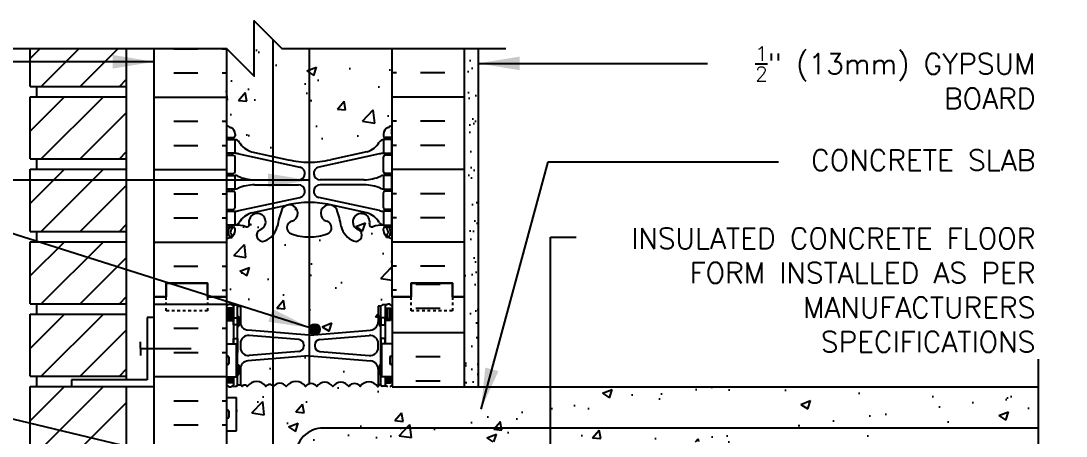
# Model space of a CAD drawing. Header units: inches. Extents: x 167 to 224.4, y 24.7 to 96.9.
# Drawn here: x 186.48 to 224.38, y 81.85 to 96.89 of the extents above; entities that cross this region are included whole.
import ezdxf

# ---------------------------------------------------------------- set-up
doc = ezdxf.new("R2010")
doc.units = ezdxf.units.IN
doc.header["$LTSCALE"] = 0.5
doc.header["$MEASUREMENT"] = 0
doc.linetypes.add('DASHED2', pattern=[0.375, 0.25, -0.125])
for name, color, linetype in [('HATCH', 12, 'Continuous'), ('line25', 2, 'Continuous'), ('LINE3', 3, 'Continuous'), ('LINE50', 5, 'Continuous'), ('LINE9', 9, 'Continuous'), ('TEXT', 4, 'Continuous'), ('Web_Edge', 9, 'Continuous')]:
    doc.layers.add(name, color=color, linetype=linetype)
doc.styles.add('DIM', font='romans.shx', dxfattribs={"width": 0.7})
doc.styles.add('ROMANS', font='romans.shx', dxfattribs={"height": 0.75})
doc.styles.get("Standard").update_dxf_attribs({"font": 'romans.shx', "height": 0.75})
doc.linetypes.add('STEEL', pattern='A,0.5,-0.2,["X",Standard,S=0.1,R=0,X=-0.1,Y=-0.05],-0.1', length=0.8)
doc.dimstyles.new('ext_8', dxfattribs={"dimscale": 8, "dimtxt": 0.09375, "dimasz": 0.09375, "dimexe": 0.09375, "dimexo": 0.0625, "dimgap": 0.0625, "dimtad": 1, "dimdec": 1, "dimzin": 3, "dimdsep": 46, "dimlunit": 4, "dimtxsty": 'DIM', "dimcen": 0.09, "dimdle": 0.09375, "dimclrt": 4, "dimadec": 0, "dimazin": 0, "dimtfac": 1, "dimtdec": 1, "dimtmove": 2, "dimatfit": 3, "dimfxl": 1, "dimfrac": 2, "dimtolj": 1, "dimtzin": 0, "dimarcsym": 0})

msp = doc.modelspace()

# ---------------------------------------------------------------- hatches: boundary and pattern name
at = {"layer": 'HATCH'}
h = msp.add_hatch(dxfattribs=at)
h.set_pattern_fill('AR-CONC', color=256, scale=0.5)
h.paths.add_polyline_path([(199.936, 95.888), (195.936, 95.888), (194.936, 96.888), (194.936, 94.888), (193.946, 95.879), (193.936, 95.879), (193.936, 93.107, 0.082415), (194.079, 93.028, -0.317837), (194.246, 92.792), (194.246, 92.725, -1.129752), (194.189, 92.596, -0.294284), (194.422, 92.458, 0.180248), (194.846, 92.151), (196.168, 91.86, 0.057795), (196.936, 91.771, 0.057795), (197.704, 91.86), (199.026, 92.151, 0.180248), (199.451, 92.458, -0.237736), (199.631, 92.592), (199.736, 92.592), (199.736, 92.662), (199.689, 92.662, -0.414214), (199.626, 92.725), (199.626, 92.792, -0.317837), (199.793, 93.028, 0.082415), (199.936, 93.107)])
h.paths.add_polyline_path([(199.936, 88.977, 0.064398), (199.826, 89.043), (199.736, 89.043), (199.736, 89.085, -0.249069), (199.626, 89.292), (199.626, 89.36, -0.414214), (199.689, 89.422), (199.736, 89.422), (199.736, 89.492), (199.631, 89.492, 0.10046), (199.237, 89.435, -0.601435), (199.118, 89.54, 2.182095), (198.708, 89.327, -1), (198.544, 88.918, -0.24438), (198.096, 89.439, 0.053157), (197.93, 90.053, 0.223253), (197.73, 90.218), (197.71, 90.222, 0.955472), (197.572, 89.629, -0.735593), (197.585, 89.171, -0.082755), (196.936, 89.063, -0.082755), (196.288, 89.171, -0.735593), (196.3, 89.629, 0.955472), (196.162, 90.222), (196.142, 90.218, 0.223253), (195.942, 90.053, 0.053157), (195.776, 89.439, -0.24438), (195.328, 88.918, -1), (195.164, 89.327, 2.182095), (194.754, 89.54, -0.601435), (194.635, 89.435, 0.10046), (194.241, 89.492), (194.136, 89.492), (194.136, 89.422), (194.184, 89.422, -0.414214), (194.246, 89.36), (194.246, 89.292, -0.249069), (194.136, 89.085), (194.136, 89.043), (194.046, 89.043, 0.064398), (193.936, 88.977), (193.936, 86.888), (193.936, 86.55), (194.016, 86.63), (194.106, 86.63), (194.136, 86.6), (194.286, 86.6, -0.414214), (194.336, 86.55), (194.436, 86.55), (194.436, 85.989, 0.390098), (194.711, 85.69), (196.92, 85.507, 0.04154), (196.953, 85.507), (199.161, 85.69, 0.390098), (199.436, 85.989), (199.436, 86.55), (199.536, 86.55, -0.414214), (199.586, 86.6), (199.736, 86.6), (199.766, 86.63), (199.856, 86.63), (199.936, 86.55), (199.936, 86.888)])
h.paths.add_polyline_path([(201.936, 81.638), (214.245, 81.638), (215.649, 80.648), (215.649, 77.888), (215.289, 77.888), (215.289, 76.388), (217.539, 76.388), (219.789, 76.388), (219.789, 77.888), (219.429, 77.888), (219.429, 80.648), (220.833, 81.638), (223.379, 81.638), (223.379, 83.638), (199.936, 83.638), (199.936, 83.993), (199.886, 83.993), (199.886, 83.78), (199.736, 83.78), (199.736, 83.993), (199.686, 83.993), (199.686, 83.71), (199.736, 83.66), (199.586, 83.66, -0.414214), (199.536, 83.71), (199.489, 83.71, 0.079956), (199.42, 83.638, 0.520567), (198.78, 83.646, 0.520567), (198.37, 83.646, 0.520567), (197.788, 83.646, 0.520567), (197.206, 83.646, 0.520567), (196.804, 83.646, 0.520567), (196.099, 83.646, 0.520567), (195.637, 83.646, 0.520567), (195.366, 83.646, 0.520567), (194.686, 83.646, 0.520567), (194.497, 83.646, 0.069351), (194.436, 83.716), (194.436, 83.71), (194.336, 83.71, -0.414214), (194.286, 83.66), (194.136, 83.66), (194.106, 83.63), (194.016, 83.63), (193.936, 83.71), (193.936, 83.243), (194.301, 83.243), (194.301, 82.043), (193.936, 82.043), (193.936, 81.293), (194.301, 81.293), (194.301, 80.093), (193.936, 80.093), (193.936, 79.343), (194.301, 79.343), (194.301, 78.263), (193.936, 78.263), (193.936, 77.513), (194.301, 77.513), (194.301, 76.433), (193.936, 76.433), (193.936, 75.683), (194.301, 75.683), (194.301, 74.483), (193.936, 74.483), (193.936, 73.733), (194.301, 73.733), (194.301, 73.636, -0.327813), (194.336, 73.588), (194.436, 73.588), (194.436, 73.027, 0.390098), (194.711, 72.728), (196.92, 72.544, 0.04154), (196.953, 72.544), (199.161, 72.728, 0.390098), (199.436, 73.027), (199.436, 73.588), (199.536, 73.588, -0.327813), (199.571, 73.636), (199.571, 73.733), (199.936, 73.733), (199.936, 79.638)])
h.paths.add_polyline_path([(199.436, 84.271, 0.390098), (199.161, 84.57), (196.953, 84.754, 0.04154), (196.92, 84.754), (194.711, 84.57, 0.390098), (194.436, 84.271), (194.436, 83.716, -0.069351), (194.497, 83.646, -0.520567), (194.686, 83.646, -0.520567), (195.366, 83.646, -0.520567), (195.637, 83.646, -0.520567), (196.099, 83.646, -0.520567), (196.804, 83.646, -0.520567), (197.206, 83.646, -0.520567), (197.788, 83.646, -0.520567), (198.37, 83.646, -0.520567), (198.78, 83.646, -0.520567), (199.42, 83.638, -0.079956), (199.489, 83.71), (199.436, 83.71)])
h.paths.add_polyline_path([(199.026, 63.626), (197.704, 63.916, 0.057795), (196.936, 64.005, 0.057795), (196.168, 63.916), (194.846, 63.626, 0.196323), (194.397, 63.279, -0.188973), (194.241, 63.184), (194.136, 63.184), (194.136, 63.114), (194.184, 63.114, -0.414214), (194.246, 63.052), (194.246, 62.984, -0.317837), (194.079, 62.749, 0.082415), (193.936, 62.67), (193.936, 59.888), (194.936, 58.888), (194.936, 60.888), (195.936, 59.888), (199.936, 59.888), (199.936, 62.67, 0.082415), (199.793, 62.749, -0.317837), (199.626, 62.984), (199.626, 63.052, -0.414214), (199.689, 63.114), (199.736, 63.114), (199.736, 63.184), (199.631, 63.184, -0.188973), (199.475, 63.279, 0.196323)])
h.paths.add_polyline_path([(199.936, 70.583), (199.571, 70.583), (199.571, 70.7, -0.327813), (199.536, 70.748), (199.436, 70.748), (199.436, 71.309, 0.390098), (199.161, 71.608), (196.953, 71.792, 0.04154), (196.92, 71.792), (194.711, 71.608, 0.390098), (194.436, 71.309), (194.436, 70.748), (194.336, 70.748, -0.327813), (194.301, 70.7), (194.301, 70.583), (193.936, 70.583), (193.936, 68.888), (193.936, 66.799, 0.064398), (194.046, 66.733), (194.136, 66.733), (194.136, 66.692, -0.249069), (194.246, 66.484), (194.246, 66.417, -0.414214), (194.184, 66.354), (194.136, 66.354), (194.136, 66.284), (194.241, 66.284, 0.10046), (194.635, 66.342, -0.601435), (194.754, 66.237, 2.182095), (195.164, 66.45, -1), (195.328, 66.858, -0.24438), (195.776, 66.337, 0.053157), (195.942, 65.723, 0.223253), (196.142, 65.558), (196.162, 65.554, 0.955472), (196.3, 66.148, -0.735593), (196.288, 66.606, -0.082755), (196.936, 66.714, -0.082755), (197.585, 66.606, -0.735593), (197.572, 66.148, 0.955472), (197.71, 65.554), (197.73, 65.558, 0.223253), (197.93, 65.723, 0.053157), (198.096, 66.337, -0.24438), (198.544, 66.858, -1), (198.708, 66.45, 2.182095), (199.118, 66.237, -0.601435), (199.237, 66.342, 0.10046), (199.631, 66.284), (199.736, 66.284), (199.736, 66.354), (199.689, 66.354, -0.414214), (199.626, 66.417), (199.626, 66.484, -0.249069), (199.736, 66.692), (199.736, 66.733), (199.826, 66.733, 0.064398), (199.936, 66.799), (199.936, 68.888)])
h = msp.add_hatch(dxfattribs=at)
h.set_pattern_fill('AR-SAND', color=256, scale=0.5, style=0)
h.set_pattern_definition([(37.5, (4.8034, -58.77155), (-0.0314967, 0.963412), [0, -0.76, 0, -0.85, 0, -0.8125]), (7.5, (4.8034, -58.7715), (0.8848884, 1.411073), [0, -0.41, 0, -0.685, 0, -0.2625]), (327.5, (4.1884, -58.77155), (1.557071, 0.0028295), [0, -0.25, 0, -0.9, 0, -1.175]), (317.5, (4.1884, -58.7715), (1.503063, 0.438838), [0, -0.125, 0, -0.59, 0, -0.675])])
h.paths.add_polyline_path([(203.061, 95.888), (202.561, 95.888), (202.561, 86.888), (202.561, 83.638), (203.061, 83.638)])
h = msp.add_hatch(dxfattribs=at)
h.set_pattern_fill('INSUL', color=256, scale=7, style=0)
h.set_pattern_definition([(0, (-2732.2255, -328.1212), (0, 2.625), []), (0, (-2732.2255, -327.2462), (0, 2.625), [0.875, -0.875]), (0, (-2732.2255, -326.3712), (0, 2.625), [0.875, -0.875])])
h.paths.add_polyline_path([(191.311, 68.888), (191.749, 68.888), (191.749, 69.388), (193.249, 69.388), (193.249, 68.888), (193.936, 68.888), (193.936, 86.888), (193.249, 86.888), (193.249, 87.388), (191.749, 87.388), (191.749, 86.888), (191.311, 86.888)])
h = msp.add_hatch(dxfattribs=at)
h.set_pattern_fill('INSUL', color=256, scale=7, style=0)
h.set_pattern_definition([(0, (4.8034, -58.7715), (0, 2.625), []), (0, (4.8034, -57.8965), (0, 2.625), [0.875, -0.875]), (0, (4.8034, -57.0215), (0, 2.625), [0.875, -0.875])])
h.paths.add_polyline_path([(202.561, 86.888), (202.124, 86.888), (202.124, 87.388), (200.624, 87.388), (200.624, 86.888), (199.936, 86.888), (199.936, 83.638), (202.561, 83.638)])
h.paths.add_polyline_path([(202.561, 74.138), (199.936, 74.138), (199.936, 68.888), (200.624, 68.888), (200.624, 69.388), (202.124, 69.388), (202.124, 68.888), (202.561, 68.888)])
at = {"layer": 'LINE3'}
msp.add_hatch(color=256, dxfattribs=at).paths.add_polyline_path([(197.323, 85.716, 1), (196.948, 85.716, 1)])

# ---------------------------------------------------------------- linework, layer by layer
at = {"layer": 'HATCH'}
for p, q in [((186.811, 95.523), (187.177, 95.888)), ((187.219, 94.516), (188.591, 95.888)), ((188.633, 94.516), (190.005, 95.888)), ((192.025, 95.879), (192.9, 95.879)), ((193.775, 95.879), (193.936, 95.879)), ((200.098, 95.879), (199.936, 95.879)), ((201.848, 95.879), (200.973, 95.879)), ((190.048, 94.516), (190.311, 94.78)), ((192.025, 95.004), (192.9, 95.004)), ((193.775, 95.004), (193.936, 95.004)), ((200.098, 95.004), (199.936, 95.004)), ((201.848, 95.004), (200.973, 95.004)), ((186.811, 92.898), (188.055, 94.141)), ((187.219, 91.891), (189.469, 94.141)), ((191.311, 94.129), (193.936, 94.129)), ((202.561, 94.129), (199.936, 94.129)), ((188.633, 91.891), (190.311, 93.569)), ((192.025, 93.254), (192.9, 93.254)), ((193.775, 93.254), (193.936, 93.254)), ((200.098, 93.254), (199.936, 93.254)), ((201.848, 93.254), (200.973, 93.254)), ((190.048, 91.891), (190.311, 92.155)), ((192.025, 92.379), (192.9, 92.379)), ((193.775, 92.379), (193.936, 92.379)), ((200.098, 92.379), (199.936, 92.379)), ((201.848, 92.379), (200.973, 92.379)), ((186.811, 90.273), (188.055, 91.516)), ((187.219, 89.266), (189.469, 91.516)), ((191.311, 91.504), (193.936, 91.504)), ((202.561, 91.504), (199.936, 91.504)), ((188.633, 89.266), (190.311, 90.944)), ((192.025, 90.629), (192.9, 90.629)), ((193.775, 90.629), (193.936, 90.629)), ((200.098, 90.629), (199.936, 90.629)), ((201.848, 90.629), (200.973, 90.629)), ((190.048, 89.266), (190.311, 89.53)), ((192.025, 89.754), (192.9, 89.754)), ((193.775, 89.754), (193.936, 89.754)), ((200.098, 89.754), (199.936, 89.754)), ((201.848, 89.754), (200.973, 89.754)), ((186.811, 87.648), (188.055, 88.891)), ((187.219, 86.641), (189.469, 88.891)), ((191.311, 88.879), (193.936, 88.879)), ((202.561, 88.879), (199.936, 88.879)), ((188.633, 86.641), (190.311, 88.319)), ((192.025, 88.004), (192.9, 88.004)), ((193.775, 88.004), (193.936, 88.004)), ((200.098, 88.004), (199.936, 88.004)), ((201.848, 88.004), (200.973, 88.004)), ((190.048, 86.641), (190.311, 86.905)), ((193.775, 87.129), (193.936, 87.129)), ((200.098, 87.129), (199.936, 87.129)), ((186.811, 85.023), (188.055, 86.266)), ((187.219, 84.016), (189.469, 86.266)), ((188.633, 84.016), (190.311, 85.694)), ((190.048, 84.016), (190.311, 84.28)), ((186.811, 82.398), (188.055, 83.641)), ((187.219, 81.391), (189.469, 83.641)), ((188.633, 81.391), (190.311, 83.069))]:
    msp.add_line(p, q, dxfattribs=at)
msp.add_lwpolyline([(199.489, 83.71, 0.079956), (199.42, 83.638, 0.520567), (198.78, 83.646, 0.520567), (198.37, 83.646, 0.520567), (197.788, 83.646, 0.520567), (197.206, 83.646, 0.520567), (196.804, 83.646, 0.520567), (196.099, 83.646, 0.520567), (195.637, 83.646, 0.520567), (195.366, 83.646, 0.520567), (194.686, 83.646, 0.520567), (194.497, 83.646, 0.069351), (194.436, 83.716, 0.069351)], format="xyb", dxfattribs=at)
at = {"layer": 'line25'}
for p, q in [((186.811, 94.516), (186.811, 95.888)), ((190.311, 83.891), (190.311, 95.888)), ((193.936, 95.888), (193.936, 86.888)), ((199.936, 86.888), (199.936, 95.888)), ((186.811, 94.516), (190.311, 94.516)), ((187.061, 94.141), (187.061, 94.516)), ((186.811, 94.141), (190.311, 94.141)), ((186.811, 91.891), (186.811, 94.141)), ((186.811, 91.891), (190.311, 91.891)), ((187.061, 91.516), (187.061, 91.891)), ((186.811, 91.516), (190.311, 91.516)), ((186.811, 89.266), (186.811, 91.516)), ((186.811, 89.266), (190.311, 89.266)), ((187.061, 88.891), (187.061, 89.266)), ((186.811, 88.891), (190.311, 88.891)), ((186.811, 86.641), (186.811, 88.891)), ((193.936, 86.888), (193.936, 68.888)), ((199.936, 86.888), (199.936, 83.638)), ((186.811, 86.641), (190.311, 86.641)), ((187.061, 86.266), (187.061, 86.641)), ((186.811, 86.266), (190.311, 86.266)), ((186.811, 84.016), (186.811, 86.266)), ((193.936, 85.193), (194.301, 85.193)), ((194.301, 83.993), (194.301, 85.193)), ((199.936, 85.193), (199.571, 85.193)), ((199.571, 83.993), (199.571, 85.193)), ((186.811, 84.016), (190.311, 84.016)), ((187.061, 83.641), (187.061, 84.016)), ((193.936, 83.993), (194.301, 83.993)), ((199.936, 83.993), (199.571, 83.993)), ((186.811, 83.641), (190.311, 83.641)), ((186.811, 81.391), (186.811, 83.641)), ((190.311, 68.141), (190.311, 83.641)), ((199.936, 83.638), (223.379, 83.638)), ((193.936, 83.243), (194.301, 83.243)), ((194.301, 82.043), (194.301, 83.243)), ((193.936, 82.043), (194.301, 82.043))]:
    msp.add_line(p, q, dxfattribs=at)
at = {"layer": 'LINE3'}
for p, q in [((195.616, 96.208), (195.616, 60.208)), ((196.936, 95.888), (196.936, 83.741))]:
    msp.add_line(p, q, dxfattribs=at)
at = {"layer": 'LINE3', "linetype": 'STEEL'}
msp.add_line((223.379, 82.138), (201.936, 82.138), dxfattribs=at)
at = {"layer": 'LINE3'}
msp.add_lwpolyline([(201.936, 82.138), (197.436, 82.138, 0.414214), (196.436, 81.138), (196.436, 62.335)], format="xyb", dxfattribs=at)
msp.add_circle((197.135, 85.716), 0.188, dxfattribs=at)
at = {"layer": 'LINE50'}
for p, q in [((191.311, 86.888), (191.311, 95.888)), ((202.561, 86.888), (202.561, 95.888)), ((191.311, 68.888), (191.311, 86.888)), ((202.561, 83.638), (202.561, 86.888))]:
    msp.add_line(p, q, dxfattribs=at)
for points in [[(191.311, 86.888), (191.749, 86.888), (191.749, 87.388), (193.249, 87.388), (193.249, 86.888), (193.936, 86.888)], [(193.936, 86.888), (193.249, 86.888), (193.249, 87.388), (191.749, 87.388), (191.749, 86.888), (191.311, 86.888)], [(202.561, 86.888), (202.124, 86.888), (202.124, 87.388), (200.624, 87.388), (200.624, 86.888), (199.936, 86.888)], [(199.936, 86.888), (200.624, 86.888), (200.624, 87.388), (202.124, 87.388), (202.124, 86.888), (202.561, 86.888)]]:
    msp.add_lwpolyline(points, dxfattribs=at)
at = {"layer": 'LINE9'}
for p, q in [((203.061, 95.888), (203.061, 83.638)), ((193.936, 86.55), (194.016, 86.63)), ((194.016, 86.63), (194.106, 86.63)), ((194.186, 86.55), (194.106, 86.63)), ((194.136, 86.6), (194.286, 86.6)), ((194.186, 86.6), (194.286, 86.6)), ((194.186, 86.55), (194.186, 85.193)), ((194.336, 86.55), (194.436, 86.55)), ((194.336, 83.71), (194.336, 86.55)), ((194.336, 86.53), (194.336, 86.53)), ((194.436, 86.55), (194.436, 85.989)), ((199.436, 86.55), (199.436, 85.989)), ((199.536, 86.55), (199.436, 86.55)), ((199.536, 83.71), (199.536, 86.55)), ((199.536, 86.53), (199.536, 86.53)), ((199.686, 86.6), (199.586, 86.6)), ((199.736, 86.6), (199.586, 86.6)), ((199.686, 86.55), (199.766, 86.63)), ((199.686, 86.55), (199.686, 85.193)), ((199.856, 86.63), (199.766, 86.63)), ((199.936, 86.55), (199.856, 86.63)), ((191.061, 86.151), (191.311, 86.151)), ((191.061, 86.141), (191.061, 83.891)), ((194.336, 86.18), (194.386, 86.18)), ((194.386, 86.18), (194.386, 85.83)), ((199.536, 86.18), (199.486, 86.18)), ((199.486, 86.18), (199.486, 85.83)), ((194.336, 85.83), (194.386, 85.83)), ((196.92, 85.507), (194.711, 85.69)), ((196.953, 85.507), (199.161, 85.69)), ((199.536, 85.83), (199.486, 85.83)), ((196.553, 85.347), (194.761, 85.496)), ((197.32, 85.347), (199.111, 85.496)), ((190.811, 85.016), (190.811, 85.266)), ((190.811, 85.016), (192.657, 85.016)), ((190.811, 85.016), (190.811, 84.766)), ((194.436, 85.197), (194.436, 85.063)), ((196.553, 84.913), (194.761, 84.764)), ((196.736, 85.148), (196.736, 85.113)), ((197.136, 85.148), (197.136, 85.113)), ((197.32, 84.913), (199.111, 84.764)), ((199.436, 85.063), (199.436, 85.197)), ((193.936, 84.703), (193.936, 84.483)), ((193.936, 84.648), (193.936, 84.648)), ((193.936, 84.538), (193.936, 84.538)), ((193.976, 84.743), (193.976, 84.743)), ((194.016, 84.703), (194.016, 84.483)), ((196.92, 84.754), (194.711, 84.57)), ((196.953, 84.754), (199.161, 84.57)), ((199.856, 84.703), (199.856, 84.483)), ((199.856, 84.648), (199.856, 84.648)), ((199.856, 84.538), (199.856, 84.538)), ((199.896, 84.743), (199.896, 84.743)), ((199.936, 84.703), (199.936, 84.483)), ((193.976, 84.443), (193.976, 84.443)), ((194.336, 84.43), (194.386, 84.43)), ((194.386, 84.43), (194.386, 84.08)), ((194.436, 84.271), (194.436, 83.71)), ((199.436, 84.271), (199.436, 83.71)), ((199.486, 84.43), (199.486, 84.08)), ((199.536, 84.43), (199.486, 84.43)), ((199.896, 84.443), (199.896, 84.443)), ((191.061, 83.891), (188.311, 83.891)), ((188.311, 83.891), (188.311, 83.641)), ((194.186, 83.993), (194.186, 83.71)), ((194.336, 84.08), (194.386, 84.08)), ((199.536, 84.08), (199.486, 84.08)), ((199.686, 83.993), (199.686, 83.71)), ((188.311, 83.641), (191.311, 83.641)), ((193.936, 83.71), (194.016, 83.63)), ((194.016, 83.63), (194.106, 83.63)), ((194.186, 83.71), (194.106, 83.63)), ((194.136, 83.66), (194.286, 83.66)), ((194.186, 83.66), (194.286, 83.66)), ((194.336, 83.71), (194.436, 83.71)), ((199.536, 83.71), (199.436, 83.71)), ((199.736, 83.66), (199.586, 83.66)), ((199.686, 83.66), (199.586, 83.66)), ((199.686, 83.71), (199.766, 83.63)), ((199.936, 83.71), (199.856, 83.63)), ((193.936, 82.753), (193.936, 82.533)), ((193.936, 82.698), (193.936, 82.698)), ((193.976, 82.793), (193.976, 82.793)), ((194.016, 82.753), (194.016, 82.533)), ((193.936, 82.588), (193.936, 82.588)), ((193.976, 82.493), (193.976, 82.493))]:
    msp.add_line(p, q, dxfattribs=at)
for points in [[(185.811, 95.888), (193.936, 95.888), (194.936, 94.888), (194.936, 96.888), (195.936, 95.888), (204.061, 95.888)], [(194.186, 85.193), (194.186, 85.38), (194.336, 85.38), (194.336, 84.88), (194.301, 84.88)], [(199.686, 85.193), (199.686, 85.38), (199.536, 85.38), (199.536, 84.88), (199.571, 84.88)], [(223.379, 73.138), (223.379, 77.888), (222.379, 78.888), (224.379, 78.888), (223.379, 79.888), (223.379, 84.638)], [(194.301, 84.13), (194.336, 84.13), (194.336, 84.38), (194.301, 84.38)], [(199.571, 84.13), (199.536, 84.13), (199.536, 84.38), (199.571, 84.38)], [(194.136, 83.993), (194.136, 83.78), (193.986, 83.78), (193.986, 83.993)], [(194.096, 83.993), (194.096, 83.78), (194.026, 83.78), (194.026, 83.993)], [(199.736, 83.993), (199.736, 83.78), (199.886, 83.78), (199.886, 83.993)], [(199.776, 83.993), (199.776, 83.78), (199.846, 83.78), (199.846, 83.993)]]:
    msp.add_lwpolyline(points, dxfattribs=at)
at = {"layer": 'LINE9', "linetype": 'DASHED2', "ltscale": 0.15}
for points in [[(193.249, 86.888), (193.249, 86.888), (193.249, 86.388), (191.749, 86.388), (191.749, 86.888), (191.749, 86.888)], [(202.124, 86.888), (202.124, 86.888), (202.124, 86.388), (200.624, 86.388), (200.624, 86.888), (200.624, 86.888)]]:
    msp.add_lwpolyline(points, dxfattribs=at)
at = {"layer": 'LINE9'}
for points in [[(193.986, 86.04), (194.136, 86.04), (194.136, 86.48), (193.986, 86.48)], [(194.026, 86.1), (194.096, 86.1), (194.096, 86.48), (194.026, 86.48)], [(199.886, 86.04), (199.736, 86.04), (199.736, 86.48), (199.886, 86.48)], [(199.846, 86.1), (199.776, 86.1), (199.776, 86.48), (199.846, 86.48)], [(194.336, 85.88), (194.186, 85.88), (194.186, 86.13), (194.336, 86.13)], [(199.536, 85.88), (199.686, 85.88), (199.686, 86.13), (199.536, 86.13)]]:
    msp.add_lwpolyline(points, close=True, dxfattribs=at)
for centre, radius, start, end in [((194.286, 86.55), 0.05, 0, 90), ((199.586, 86.55), 0.05, 90, 180), ((194.736, 85.989), 0.3, 180, 265.2426), ((199.136, 85.989), 0.3, 274.7574, 0), ((194.736, 85.197), 0.3, 85.2426, 180), ((196.536, 85.148), 0.2, 0, 85.2426), ((196.936, 85.706), 0.2, 265.2426, 274.7574), ((197.336, 85.148), 0.2, 94.7574, 180), ((199.136, 85.197), 0.3, 0, 94.7574), ((194.736, 85.063), 0.3, 180, 274.7574), ((196.536, 85.113), 0.2, 274.7574, 0), ((197.336, 85.113), 0.2, 180, 265.2426), ((199.136, 85.063), 0.3, 265.2426, 0), ((193.976, 84.703), 0.04, 90, 180), ((193.976, 84.703), 0.04, 0, 90), ((194.736, 84.271), 0.3, 94.7574, 180), ((196.936, 84.554), 0.2, 85.2426, 94.7574), ((199.136, 84.271), 0.3, 0, 85.2426), ((199.896, 84.703), 0.04, 90, 180), ((199.896, 84.703), 0.04, 0, 90), ((193.976, 84.483), 0.04, 180, 270), ((193.976, 84.483), 0.04, 270, 0), ((199.896, 84.483), 0.04, 180, 270), ((199.896, 84.483), 0.04, 270, 0), ((194.286, 83.71), 0.05, 270, 0), ((199.586, 83.71), 0.05, 180, 270), ((193.976, 82.753), 0.04, 90, 180), ((193.976, 82.753), 0.04, 0, 90), ((193.976, 82.533), 0.04, 180, 270), ((193.976, 82.533), 0.04, 270, 0)]:
    msp.add_arc(centre, radius, start, end, dxfattribs=at)
at = {"layer": 'Web_Edge'}
for p, q in [((193.946, 92.782), (193.946, 92.968)), ((199.926, 92.782), (199.926, 92.968)), ((193.936, 92.662), (194.184, 92.662)), ((194.046, 92.592), (194.046, 92.662)), ((194.136, 92.592), (194.136, 92.662)), ((194.246, 92.792), (194.246, 92.725)), ((199.626, 92.792), (199.626, 92.725)), ((199.936, 92.662), (199.689, 92.662)), ((199.736, 92.592), (199.736, 92.662)), ((199.826, 92.592), (199.826, 92.662)), ((194.846, 92.151), (196.168, 91.86)), ((199.026, 92.151), (197.704, 91.86)), ((193.936, 92.022), (194.184, 92.022)), ((194.046, 92.022), (194.046, 92.092)), ((194.136, 92.022), (194.136, 92.092)), ((194.246, 91.425), (194.246, 91.96)), ((194.385, 92.068), (196.596, 91.587)), ((199.487, 92.068), (197.276, 91.587)), ((199.626, 91.425), (199.626, 91.96)), ((199.936, 92.022), (199.689, 92.022)), ((199.736, 92.022), (199.736, 92.092)), ((199.826, 92.022), (199.826, 92.092)), ((193.936, 91.362), (194.184, 91.362)), ((194.046, 91.292), (194.046, 91.362)), ((194.136, 91.292), (194.136, 91.362)), ((199.936, 91.362), (199.689, 91.362)), ((199.736, 91.292), (199.736, 91.362)), ((199.826, 91.292), (199.826, 91.362)), ((194.951, 91.132), (196.547, 91.132)), ((198.921, 91.132), (197.325, 91.132)), ((193.936, 90.722), (194.184, 90.722)), ((194.046, 90.722), (194.046, 90.792)), ((194.136, 90.722), (194.136, 90.792)), ((194.246, 90.125), (194.246, 90.66)), ((194.951, 90.952), (196.547, 90.952)), ((198.921, 90.952), (197.325, 90.952)), ((199.626, 90.125), (199.626, 90.66)), ((199.936, 90.722), (199.689, 90.722)), ((199.736, 90.722), (199.736, 90.792)), ((199.826, 90.722), (199.826, 90.792)), ((194.385, 90.016), (196.596, 90.497)), ((194.846, 89.933), (196.168, 90.224)), ((199.487, 90.016), (197.276, 90.497)), ((199.026, 89.933), (197.704, 90.224)), ((193.936, 90.062), (194.184, 90.062)), ((194.046, 89.992), (194.046, 90.062)), ((194.136, 89.992), (194.136, 90.062)), ((199.936, 90.062), (199.689, 90.062)), ((199.736, 89.992), (199.736, 90.062)), ((199.826, 89.992), (199.826, 90.062)), ((194.046, 89.422), (194.046, 89.492)), ((194.136, 89.422), (194.136, 89.492)), ((199.736, 89.422), (199.736, 89.492)), ((199.826, 89.422), (199.826, 89.492)), ((193.936, 89.422), (194.184, 89.422)), ((193.936, 89.322), (193.978, 89.322)), ((194.136, 89.043), (194.136, 89.085)), ((194.246, 89.292), (194.246, 89.36)), ((199.626, 89.292), (199.626, 89.36)), ((199.936, 89.422), (199.689, 89.422)), ((199.736, 89.043), (199.736, 89.085)), ((199.936, 89.322), (199.894, 89.322)), ((194.046, 89.043), (194.136, 89.043)), ((199.826, 89.043), (199.736, 89.043))]:
    msp.add_line(p, q, dxfattribs=at)
for points in [[(193.941, 92.592), (194.241, 92.592), (194.241, 92.092), (193.941, 92.092)], [(199.931, 92.592), (199.631, 92.592), (199.631, 92.092), (199.931, 92.092)], [(193.941, 91.292), (194.241, 91.292), (194.241, 90.792), (193.941, 90.792)], [(199.931, 91.292), (199.631, 91.292), (199.631, 90.792), (199.931, 90.792)], [(193.941, 89.992), (194.241, 89.992), (194.241, 89.492), (193.941, 89.492)], [(199.931, 89.992), (199.631, 89.992), (199.631, 89.492), (199.931, 89.492)]]:
    msp.add_lwpolyline(points, close=True, dxfattribs=at)
for centre, radius, start, end in [((194.246, 93.499), 0.5, 231.6833, 250.5288), ((193.926, 92.968), 0.02, 360, 58.927), ((194.246, 93.499), 0.6, 238.8907, 238.927), ((193.996, 92.792), 0.25, 0, 70.5288), ((199.876, 92.792), 0.25, 109.4712, 180), ((199.626, 93.499), 0.5, 289.4712, 308.3167), ((199.946, 92.968), 0.02, 121.073, 180), ((199.626, 93.499), 0.6, 301.073, 301.1093), ((193.926, 92.782), 0.02, 299.988, 360), ((194.184, 92.725), 0.0625, 270, 0), ((194.198, 92.346), 0.25, 37.2777, 80.0823), ((195.045, 92.874), 0.75, 210.155, 254.5838), ((198.827, 92.874), 0.75, 285.4162, 329.845), ((199.674, 92.346), 0.25, 99.9177, 142.7223), ((199.689, 92.725), 0.0625, 180, 270), ((199.946, 92.782), 0.02, 180, 240.012), ((194.184, 91.96), 0.0625, 0, 90), ((194.15, 91.096), 1, 76.4291, 84.7991), ((196.936, 95.128), 3.356, 256.7692, 270), ((196.936, 95.128), 3.356, 270, 283.2308), ((199.722, 91.096), 1, 95.2009, 103.5709), ((199.689, 91.96), 0.0625, 90, 180), ((194.184, 91.425), 0.0625, 270, 0), ((196.547, 91.362), 0.23, 270, 77.6055), ((197.325, 91.362), 0.23, 102.3945, 270), ((199.689, 91.425), 0.0625, 180, 270), ((194.237, 91.073), 0.219, 60.4937, 88.92), ((194.237, 91.073), 0.219, 60.4937, 88.92), ((194.981, 92.732), 1.6, 246.5673, 268.9203), ((194.981, 92.732), 1.6, 246.5673, 268.9203), ((198.891, 92.732), 1.6, 271.0797, 293.4327), ((198.891, 92.732), 1.6, 271.0797, 293.4327), ((199.635, 91.073), 0.219, 91.08, 119.5063), ((199.635, 91.073), 0.219, 91.08, 119.5063), ((194.184, 90.66), 0.0625, 0, 90), ((194.237, 91.011), 0.219, 271.08, 299.5063), ((194.981, 89.352), 1.6, 91.0797, 113.4327), ((196.547, 90.722), 0.23, 282.3945, 90), ((197.325, 90.722), 0.23, 90, 257.6055), ((198.891, 89.352), 1.6, 66.5673, 88.9203), ((199.635, 91.011), 0.219, 240.4937, 268.92), ((199.689, 90.66), 0.0625, 90, 180), ((196.218, 89.922), 0.305, 285.7253, 154.6218), ((196.936, 86.957), 3.356, 90, 103.2308), ((196.936, 86.957), 3.356, 76.7692, 90), ((197.655, 89.922), 0.305, 25.3782, 254.2747), ((194.184, 90.125), 0.0625, 270, 0), ((194.15, 90.988), 1, 275.2009, 283.5709), ((195.045, 89.21), 0.75, 105.4162, 149.845), ((195.051, 89.61), 0.305, 291.8037, 193.3205), ((198.739, 88.968), 3, 158.8016, 170.9727), ((195.133, 88.968), 3, 9.0273, 21.1984), ((198.821, 89.61), 0.305, 346.6795, 248.1963), ((198.827, 89.21), 0.75, 30.155, 74.5838), ((199.722, 90.988), 1, 256.4291, 264.7991), ((199.689, 90.125), 0.0625, 180, 270), ((194.198, 89.738), 0.25, 279.9177, 322.7223), ((194.297, 88.494), 1, 70.0933, 93.2121), ((194.667, 89.519), 0.09, 251.1349, 13.3205), ((196.365, 89.398), 0.24, 105.7253, 251.077), ((197.507, 89.398), 0.24, 288.923, 74.2747), ((199.205, 89.519), 0.09, 166.6795, 288.8651), ((199.575, 88.494), 1, 86.7879, 109.9067), ((199.674, 89.738), 0.25, 217.2777, 260.0823), ((194.246, 88.585), 0.6, 114.9252, 121.1093), ((193.978, 89.302), 0.02, 345.8459, 90), ((194.24, 89.238), 0.25, 137.5391, 219.8855), ((193.985, 89.147), 0.02, 294.9252, 19.2084), ((194.082, 89.107), 0.045, 218.552, 40.8121), ((194.089, 89.376), 0.045, 317.5391, 137.5391), ((193.996, 89.292), 0.25, 289.4712, 360), ((194.24, 89.238), 0.16, 137.5391, 219.9999), ((194.184, 89.36), 0.0625, 360, 90), ((195.246, 89.123), 0.22, 111.8037, 291.8037), ((195.051, 89.61), 0.745, 291.8037, 346.7348), ((196.936, 91.063), 2, 251.077, 270), ((196.936, 91.063), 2, 270, 288.923), ((198.821, 89.61), 0.745, 193.2652, 248.1963), ((198.626, 89.123), 0.22, 248.1963, 68.1963), ((199.689, 89.36), 0.0625, 90, 180), ((199.876, 89.292), 0.25, 180, 250.5288), ((199.784, 89.376), 0.045, 42.4609, 222.4609), ((199.79, 89.107), 0.045, 139.1879, 321.448), ((199.632, 89.238), 0.16, 320.0001, 42.4609), ((199.632, 89.238), 0.25, 320.1145, 42.4609), ((199.887, 89.147), 0.02, 160.7916, 245.0748), ((199.894, 89.302), 0.02, 90, 194.1541), ((199.626, 88.585), 0.6, 58.8907, 65.0748), ((194.246, 88.585), 0.5, 109.4712, 128.3167), ((199.626, 88.585), 0.5, 51.6833, 70.5288)]:
    msp.add_arc(centre, radius, start, end, dxfattribs=at)

# ---------------------------------------------------------------- texts
at = {"layer": 'TEXT', "char_height": 0.75, "attachment_point": 6, "style": 'ROMANS'}
for s, insert, width in [('\\A1; {\\H0.7x;\\S1/2;}" (13mm) GYPSUM BOARD', (223.263, 94.833), 12.17415), ('\\A1;CONCRETE SLAB', (223.263, 91.841), 12.17415), ('INSULATED CONCRETE FLOOR FORM INSTALLED AS PER MANUFACTURERS SPECIFICATIONS', (223.263, 87.136), 17.62644)]:
    msp.add_mtext(s, dxfattribs=dict(at, insert=insert, width=width))

# ---------------------------------------------------------------- leaders
at = {"layer": 'TEXT'}
for points, override in [([(191.311, 95.409), (180.685, 95.409)], {"dimasz": 0.1875, "dimtad": 0}), ([(203.059, 95.35), (208.478, 95.35), (211.377, 95.35)], {"dimasz": 0.1875, "dimtad": 0}), ([(203.163, 82.82), (205.599, 91.783), (213.955, 91.783)], {"dimasz": 0.1875, "dimtad": 0}), ([(196.936, 91.115), (174.321, 91.115)], {"dimasz": 0.1875, "dimtad": 0}), ([(196.957, 85.772), (180.032, 91.115)], {"dimasz": 0.1875, "dimgap": 0.0625, "dimtad": 0}), ([(205.678, 75.484), (205.678, 89.057), (206.612, 89.057)], {"dimasz": 0.1875, "dimtad": 0}), ([(192.707, 80.905), (181.133, 83.672), (179.136, 83.672)], {"dimasz": 0.1875, "dimtad": 0})]:
    msp.add_leader(points, dimstyle='ext_8', override=override, dxfattribs=at)

doc.saveas('drawing.dxf')
